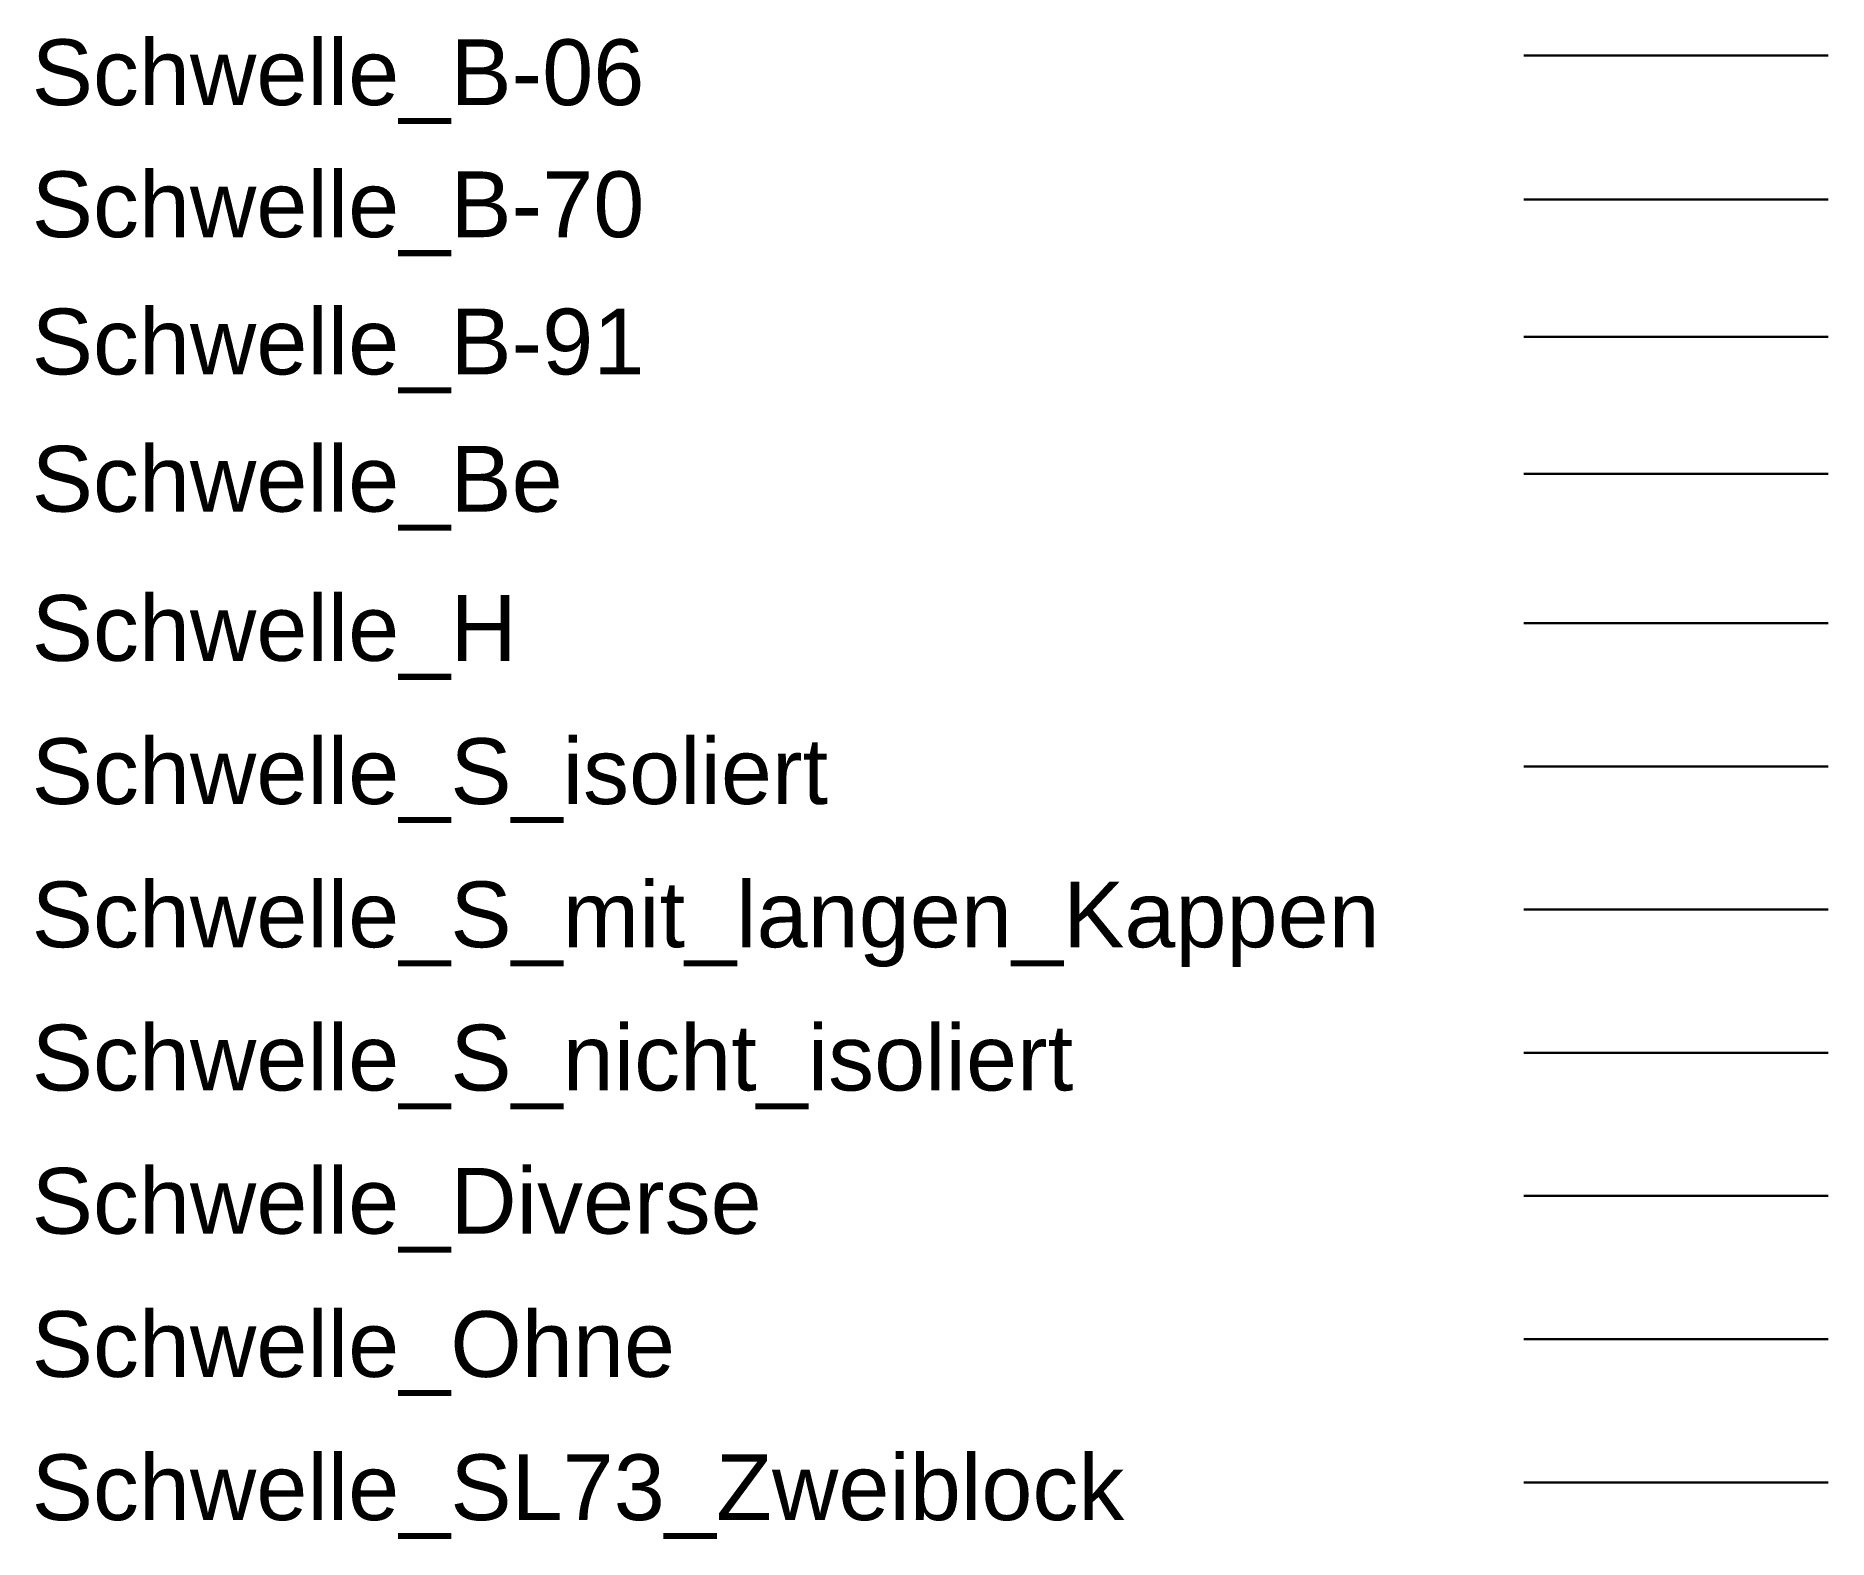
# Model space of a CAD drawing. Header units: feet. Extents: x 2684705 to 2732399, y 1232152 to 1272022.
# Drawn here: x 2684705 to 2691519, y 1266309 to 1272022 of the extents above.
import ezdxf

# ---------------------------------------------------------------- set-up
doc = ezdxf.new("R2010")
doc.units = ezdxf.units.FT
doc.header["$MEASUREMENT"] = 0
for name, color, linetype, lineweight in [('Schwelle_B-06', 7, 'Continuous', 0), ('Schwelle_B-70', 7, 'Continuous', 0), ('Schwelle_B-91', 7, 'Continuous', 0), ('Schwelle_Be', 7, 'Continuous', 0), ('Schwelle_Diverse', 7, 'Continuous', 0), ('Schwelle_H', 7, 'Continuous', 0), ('Schwelle_Ohne', 7, 'Continuous', 0), ('Schwelle_S_isoliert', 7, 'Continuous', 0), ('Schwelle_S_mit_langen_Kappen', 7, 'Continuous', 0), ('Schwelle_S_nicht_isoliert', 7, 'Continuous', 0), ('Schwelle_SL73_Zweiblock', 7, 'Continuous', 0)]:
    doc.layers.add(name, color=color, linetype=linetype, lineweight=lineweight)
doc.styles.add('Style-Arial', font='arial.ttf')

msp = doc.modelspace()

# ---------------------------------------------------------------- linework, layer by layer
at = {"layer": 'Schwelle_B-06', "color": 5, "lineweight": 30}
msp.add_line((2690362.6, 1271947.9), (2691519.4, 1271947.9), dxfattribs=at)
at = {"layer": 'Schwelle_B-70', "color": 3, "lineweight": 30}
msp.add_line((2690362.6, 1271400.7), (2691519.4, 1271400.7), dxfattribs=at)
at = {"layer": 'Schwelle_B-91', "color": 1, "lineweight": 30}
msp.add_line((2690362.6, 1270879.1), (2691519.4, 1270879.1), dxfattribs=at)
at = {"layer": 'Schwelle_Be', "color": 6, "lineweight": 30}
msp.add_line((2690362.6, 1270357.5), (2691519.4, 1270357.5), dxfattribs=at)
at = {"layer": 'Schwelle_Diverse', "color": 8, "lineweight": 30}
msp.add_line((2690362.6, 1267613.3), (2691519.4, 1267613.3), dxfattribs=at)
at = {"layer": 'Schwelle_H', "color": 7, "lineweight": 30}
msp.add_line((2690362.6, 1269790.5), (2691519.4, 1269790.5), dxfattribs=at)
at = {"layer": 'Schwelle_Ohne', "color": 50, "lineweight": 30}
msp.add_line((2690362.6, 1267069), (2691519.4, 1267069), dxfattribs=at)
at = {"layer": 'Schwelle_S_isoliert', "color": 130, "lineweight": 30}
msp.add_line((2690362.6, 1269246.2), (2691519.4, 1269246.2), dxfattribs=at)
at = {"layer": 'Schwelle_S_mit_langen_Kappen', "color": 143, "lineweight": 30}
msp.add_line((2690362.6, 1268701.9), (2691519.4, 1268701.9), dxfattribs=at)
at = {"layer": 'Schwelle_S_nicht_isoliert', "color": 161, "lineweight": 30}
msp.add_line((2690362.6, 1268157.6), (2691519.4, 1268157.6), dxfattribs=at)
at = {"layer": 'Schwelle_SL73_Zweiblock', "color": 61, "lineweight": 30}
msp.add_line((2690362.6, 1266524.7), (2691519.4, 1266524.7), dxfattribs=at)

# ---------------------------------------------------------------- texts
at = {"layer": 'Schwelle_B-06', "color": 5, "linetype": 'Continuous', "lineweight": 0, "style": 'Style-Arial'}
msp.add_text('Schwelle_B-06', height=250, dxfattribs=at).set_placement((2684689.3, 1271759.1))
at = {"layer": 'Schwelle_B-70', "color": 3, "linetype": 'Continuous', "lineweight": 0, "style": 'Style-Arial'}
msp.add_text('Schwelle_B-70', height=250, dxfattribs=at).set_placement((2684689.3, 1271257.3))
at = {"layer": 'Schwelle_B-91', "color": 1, "linetype": 'Continuous', "lineweight": 0, "true_color": 0xff0000, "style": 'Style-Arial'}
msp.add_text('Schwelle_B-91', height=250, dxfattribs=at).set_placement((2684689.3, 1270735.7))
at = {"layer": 'Schwelle_Be', "color": 6, "linetype": 'Continuous', "lineweight": 0, "style": 'Style-Arial'}
msp.add_text('Schwelle_Be', height=250, dxfattribs=at).set_placement((2684689.3, 1270214.1))
at = {"layer": 'Schwelle_Diverse', "color": 8, "linetype": 'Continuous', "lineweight": 0, "style": 'Style-Arial'}
msp.add_text('Schwelle_Diverse', height=250, dxfattribs=at).set_placement((2684689.3, 1267469.9))
at = {"layer": 'Schwelle_H', "color": 7, "linetype": 'Continuous', "lineweight": 30, "style": 'Style-Arial'}
msp.add_text('Schwelle_H', height=250, dxfattribs=at).set_placement((2684689.3, 1269647.1))
at = {"layer": 'Schwelle_Ohne', "color": 50, "linetype": 'Continuous', "lineweight": 0, "style": 'Style-Arial'}
msp.add_text('Schwelle_Ohne', height=250, dxfattribs=at).set_placement((2684689.3, 1266925.6))
at = {"layer": 'Schwelle_S_isoliert', "color": 130, "linetype": 'Continuous', "lineweight": 0, "style": 'Style-Arial'}
msp.add_text('Schwelle_S_isoliert', height=250, dxfattribs=at).set_placement((2684689.3, 1269102.8))
at = {"layer": 'Schwelle_S_mit_langen_Kappen', "color": 143, "linetype": 'Continuous', "lineweight": 0, "style": 'Style-Arial'}
msp.add_text('Schwelle_S_mit_langen_Kappen', height=250, dxfattribs=at).set_placement((2684689.3, 1268558.5))
at = {"layer": 'Schwelle_S_nicht_isoliert', "color": 161, "linetype": 'Continuous', "lineweight": 0, "style": 'Style-Arial'}
msp.add_text('Schwelle_S_nicht_isoliert', height=250, dxfattribs=at).set_placement((2684689.3, 1268014.2))
at = {"layer": 'Schwelle_SL73_Zweiblock', "color": 61, "linetype": 'Continuous', "lineweight": 0, "style": 'Style-Arial'}
msp.add_text('Schwelle_SL73_Zweiblock', height=250, dxfattribs=at).set_placement((2684689.3, 1266381.3))

doc.saveas('drawing.dxf')
